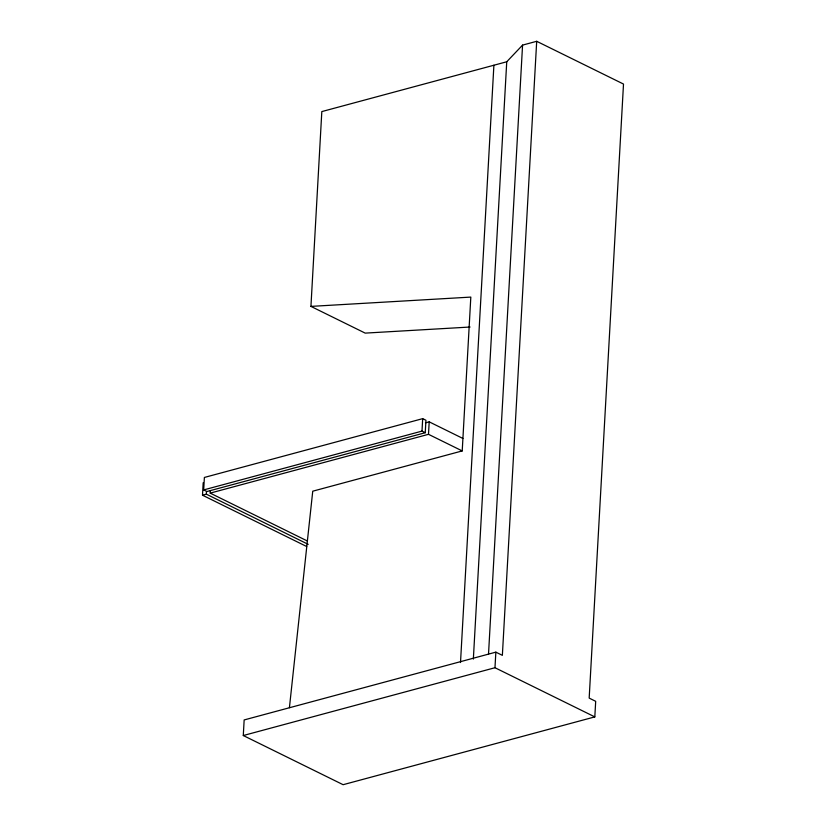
<?xml version="1.0" encoding="UTF-8"?>
<svg xmlns="http://www.w3.org/2000/svg" width="826" height="826" viewBox="0 0 826 826"><rect width="100%" height="100%" fill="white"/><g stroke="black" fill="none" stroke-linecap="round" stroke-linejoin="round"><path stroke-width="1.24" d="M306.673 546.513L202.494 495.197L203.186 482.735M203.692 489.921L204.383 477.449L422.685 418.648L425.948 420.248L425.245 432.721L206.944 491.522L203.692 489.921L421.993 431.11L425.245 432.721M308.212 544.334L206.345 494.165L206.49 491.666M307.427 541.02L210.196 493.122L210.341 490.634M536.693 41.3L623.506 84.056L589.175 698.104L595.691 701.315L594.813 716.896L343.12 784.7L243.288 735.532L244.155 719.942L495.848 652.148L502.363 655.348L536.693 41.3L522.569 45.11L506.741 61.774L321.82 111.582L310.937 306.394L365.195 333.115L470.077 327.024M421.993 431.11L422.685 418.648M310.937 306.394L470.82 297.092L462.219 450.924L428.498 434.321L429.2 421.849L425.473 422.85M460.505 662.545L493.896 65.233M473.35 659.086L506.741 61.774M488.527 654.006L522.569 45.11M594.813 716.896L494.98 667.728L495.848 652.148M289.42 707.696L312.744 491.191L462.219 450.924M202.494 495.197L206.345 494.165M210.196 493.122L428.498 434.321M243.288 735.532L494.98 667.728M429.2 421.849L462.911 438.461"/></g></svg>
